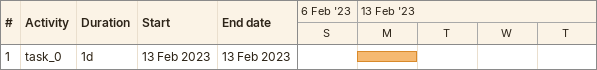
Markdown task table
| ID | Task | Duration | Start | Finish |
|---|---|---|---|---|
| 1 | task_0 | 1d | 2023-02-13 | 2023-02-13 |
